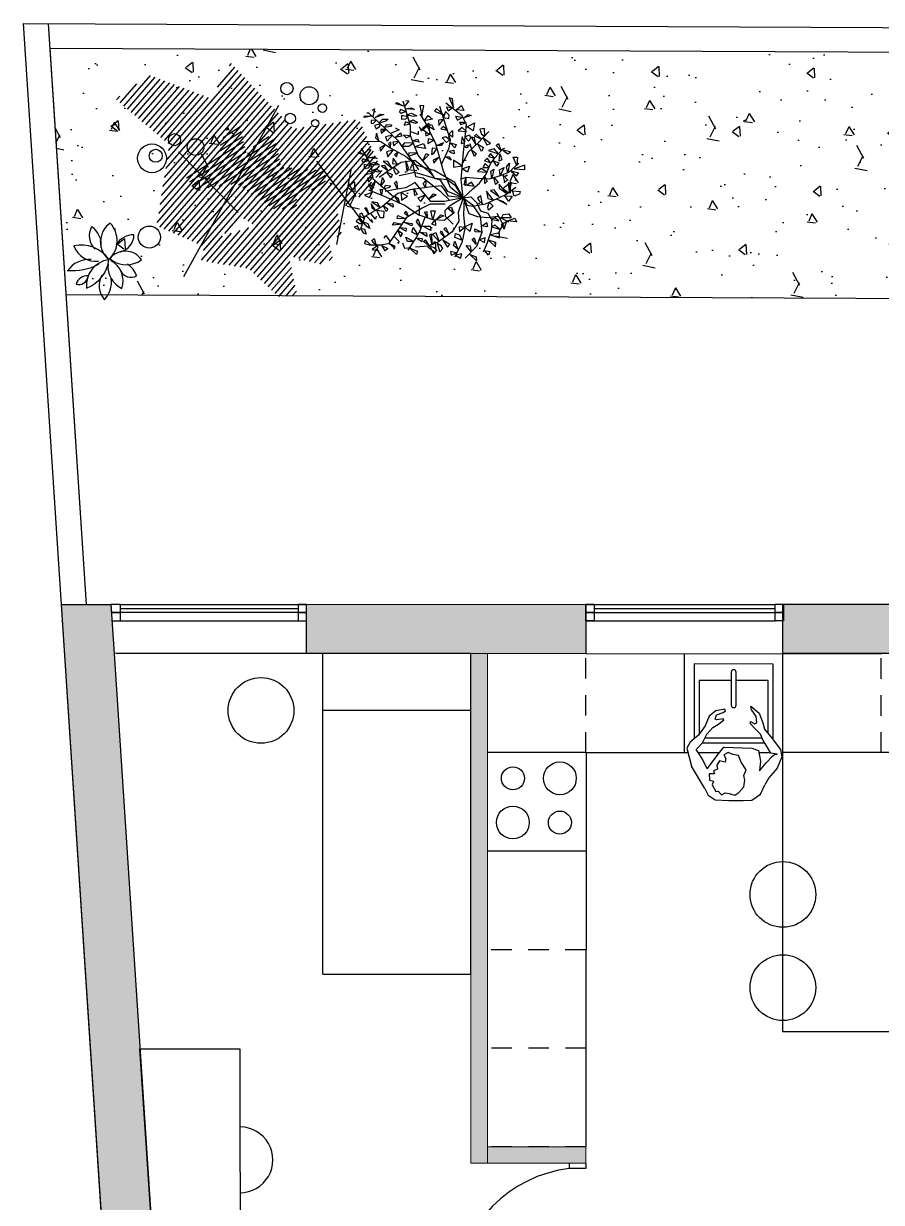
# Model space of a CAD drawing. Header units: metres. Extents: x 15.2 to 25.3, y 17.1 to 38.2.
# Drawn here: x 15.24 to 20.47, y 31.02 to 38.19 of the extents above; entities that cross this region are included whole.
import ezdxf

# ---------------------------------------------------------------- set-up
doc = ezdxf.new("R2010")
doc.units = ezdxf.units.M
doc.linetypes.add('RAYITAS2', pattern=[0.1875, 0.125, -0.0625])
for name, color, linetype in [('01Mobiliario', 1, 'Continuous'), ('01Proyectado', 5, 'Continuous'), ('01Proyectado 1', 5, 'RAYITAS2'), ('01Seccionado albañilería', 7, 'Continuous'), ('01Seccionado carpintería', 2, 'Continuous'), ('01Trama solido', 254, 'Continuous'), ('01Vegetacion1', 62, 'Continuous'), ('01Vegetacion2', 60, 'Continuous'), ('01Visto', 4, 'Continuous')]:
    doc.layers.add(name, color=color, linetype=linetype)
doc.layers.add('01Personas', color=253, linetype='Continuous', lineweight=25, true_color=0x92bcc9)
doc.layers.add('01Seccionado albanileria', color=7, linetype='Continuous', lineweight=0)
pattern_1 = [(228.97046, (-70.65634, 25.182785), (0.022218063, -0.019333988), [])]

# ---------------------------------------------------------------- blocks, each defined once
blk = doc.blocks.new('A$C383e7a19')
at = {"layer": '01Vegetacion1', "color": 0, "linetype": 'Continuous'}
for p, q in [((0.661, 1.732), (0.702, 1.623)), ((0.705, 1.732), (0.661, 1.732)), ((0.702, 1.623), (0.705, 1.732)), ((0.58, 1.65), (0.666, 1.648)), ((0.584, 1.607), (0.58, 1.65)), ((0.666, 1.648), (0.584, 1.607)), ((0.74, 1.569), (0.642, 1.666)), ((0.666, 1.648), (0.666, 1.648)), ((0.702, 1.623), (0.702, 1.623)), ((0.746, 1.671), (0.728, 1.592)), ((0.728, 1.592), (0.772, 1.65)), ((0.728, 1.592), (0.728, 1.592)), ((0.772, 1.65), (0.746, 1.671)), ((0.842, 1.599), (0.937, 1.586)), ((0.856, 1.572), (0.842, 1.599)), ((0.937, 1.586), (0.856, 1.572)), ((0.975, 1.541), (0.891, 1.647)), ((0.93, 1.615), (0.932, 1.695)), ((0.983, 1.634), (0.93, 1.615)), ((0.93, 1.615), (0.93, 1.615)), ((0.932, 1.695), (0.962, 1.688)), ((0.937, 1.586), (0.937, 1.586)), ((0.962, 1.688), (0.983, 1.634)), ((0.986, 1.616), (1.041, 1.578)), ((0.986, 1.539), (0.986, 1.616)), ((1.169, 1.59), (1.21, 1.615)), ((1.178, 1.53), (1.169, 1.59)), ((1.2, 1.474), (1.253, 1.59)), ((1.21, 1.653), (1.25, 1.671)), ((1.241, 1.579), (1.21, 1.653)), ((1.21, 1.615), (1.215, 1.514)), ((1.25, 1.671), (1.241, 1.579)), ((0.447, 1.447), (0.519, 1.475)), ((0.519, 1.475), (0.471, 1.424)), ((0.5, 1.495), (0.493, 1.517)), ((0.595, 1.422), (0.5, 1.495)), ((0.529, 1.577), (0.515, 1.496)), ((0.515, 1.496), (0.549, 1.549)), ((0.515, 1.496), (0.515, 1.496)), ((0.519, 1.475), (0.519, 1.475)), ((0.549, 1.549), (0.529, 1.577)), ((0.554, 1.468), (0.615, 1.492)), ((0.631, 1.462), (0.554, 1.468)), ((0.554, 1.468), (0.554, 1.468)), ((0.615, 1.492), (0.631, 1.462)), ((0.629, 1.406), (0.647, 1.462)), ((0.645, 1.571), (0.744, 1.559)), ((0.686, 1.543), (0.645, 1.571)), ((0.647, 1.462), (0.682, 1.443)), ((0.744, 1.559), (0.686, 1.543)), ((0.695, 1.517), (0.774, 1.48)), ((0.721, 1.471), (0.695, 1.517)), ((0.774, 1.48), (0.721, 1.471)), ((0.777, 1.483), (0.74, 1.569)), ((0.744, 1.559), (0.744, 1.559)), ((0.772, 1.512), (0.821, 1.561)), ((0.842, 1.531), (0.772, 1.512)), ((0.772, 1.512), (0.772, 1.512)), ((0.774, 1.48), (0.774, 1.48)), ((0.818, 1.371), (0.777, 1.483)), ((0.8, 1.417), (0.851, 1.462)), ((0.821, 1.561), (0.842, 1.531)), ((0.851, 1.462), (0.872, 1.436)), ((0.962, 1.557), (0.869, 1.476)), ((0.869, 1.476), (0.909, 1.476)), ((0.909, 1.476), (0.962, 1.557)), ((0.995, 1.481), (0.928, 1.426)), ((0.939, 1.389), (0.995, 1.481)), ((0.962, 1.557), (0.962, 1.557)), ((1.021, 1.453), (0.975, 1.541)), ((1.02, 1.565), (0.986, 1.539)), ((0.986, 1.539), (0.986, 1.539)), ((0.995, 1.481), (0.995, 1.481)), ((1.041, 1.578), (1.02, 1.565)), ((1.073, 1.562), (1.023, 1.458)), ((1.023, 1.458), (1.046, 1.525)), ((1.046, 1.525), (1.073, 1.562)), ((1.215, 1.514), (1.178, 1.53)), ((1.218, 1.372), (1.2, 1.474)), ((1.215, 1.514), (1.215, 1.514)), ((1.245, 1.49), (1.219, 1.45)), ((1.234, 1.411), (1.245, 1.49)), ((1.241, 1.579), (1.241, 1.579)), ((1.252, 1.567), (1.285, 1.514)), ((1.252, 1.567), (1.252, 1.567)), ((1.331, 1.548), (1.252, 1.567)), ((1.285, 1.514), (1.331, 1.548)), ((1.333, 1.499), (1.294, 1.45)), ((1.312, 1.415), (1.333, 1.499)), ((1.423, 1.504), (1.372, 1.501)), ((1.372, 1.501), (1.396, 1.409)), ((1.396, 1.409), (1.423, 1.504)), ((1.472, 1.469), (1.452, 1.392)), ((1.452, 1.392), (1.516, 1.467)), ((1.516, 1.467), (1.472, 1.469)), ((0.331, 1.341), (0.452, 1.239)), ((0.452, 1.367), (0.401, 1.287)), ((0.471, 1.424), (0.447, 1.447)), ((0.468, 1.329), (0.452, 1.367)), ((0.554, 1.452), (0.505, 1.406)), ((0.505, 1.406), (0.526, 1.35)), ((0.526, 1.35), (0.554, 1.452)), ((0.554, 1.452), (0.554, 1.452)), ((0.601, 1.415), (0.556, 1.371)), ((0.556, 1.371), (0.586, 1.35)), ((0.586, 1.35), (0.601, 1.415)), ((0.662, 1.376), (0.595, 1.422)), ((0.601, 1.415), (0.601, 1.415)), ((0.649, 1.376), (0.607, 1.338)), ((0.682, 1.443), (0.629, 1.406)), ((0.629, 1.406), (0.629, 1.406)), ((0.633, 1.311), (0.649, 1.376)), ((0.649, 1.376), (0.649, 1.376)), ((0.702, 1.362), (0.661, 1.32)), ((0.771, 1.337), (0.662, 1.376)), ((0.702, 1.362), (0.702, 1.362)), ((0.703, 1.297), (0.702, 1.362)), ((0.751, 1.341), (0.714, 1.281)), ((0.716, 1.413), (0.814, 1.396)), ((0.739, 1.382), (0.716, 1.413)), ((0.814, 1.396), (0.739, 1.382)), ((0.749, 1.246), (0.751, 1.341)), ((0.751, 1.341), (0.751, 1.341)), ((0.795, 1.322), (0.842, 1.348)), ((0.872, 1.436), (0.8, 1.417)), ((0.8, 1.417), (0.8, 1.417)), ((0.814, 1.396), (0.814, 1.396)), ((0.816, 1.245), (0.818, 1.371)), ((0.842, 1.348), (0.869, 1.325)), ((0.928, 1.426), (0.939, 1.389)), ((1.032, 1.421), (0.946, 1.349)), ((0.946, 1.349), (1.02, 1.365)), ((1.02, 1.365), (1.032, 1.421)), ((1.077, 1.344), (1.021, 1.453)), ((1.023, 1.458), (1.023, 1.458)), ((1.032, 1.421), (1.032, 1.421)), ((1.06, 1.379), (1.099, 1.423)), ((1.06, 1.379), (1.06, 1.379)), ((1.11, 1.37), (1.06, 1.379)), ((1.109, 1.211), (1.077, 1.344)), ((1.099, 1.423), (1.143, 1.377)), ((1.143, 1.377), (1.11, 1.37)), ((1.154, 1.295), (1.172, 1.372)), ((1.172, 1.372), (1.242, 1.415)), ((1.211, 1.267), (1.218, 1.372)), ((1.219, 1.45), (1.234, 1.411)), ((1.234, 1.411), (1.234, 1.411)), ((1.242, 1.415), (1.355, 1.415)), ((1.31, 1.378), (1.273, 1.367)), ((1.273, 1.367), (1.305, 1.323)), ((1.294, 1.45), (1.312, 1.415)), ((1.305, 1.323), (1.31, 1.378)), ((1.312, 1.415), (1.312, 1.415)), ((1.355, 1.415), (1.478, 1.379)), ((1.396, 1.409), (1.396, 1.409)), ((1.477, 1.351), (1.43, 1.355)), ((1.43, 1.355), (1.451, 1.297)), ((1.451, 1.297), (1.477, 1.351)), ((1.452, 1.392), (1.452, 1.392)), ((1.478, 1.379), (1.576, 1.344)), ((1.56, 1.356), (1.568, 1.411)), ((1.605, 1.399), (1.56, 1.356)), ((1.56, 1.356), (1.56, 1.356)), ((1.568, 1.411), (1.605, 1.399)), ((0.38, 1.302), (0.301, 1.295)), ((0.301, 1.295), (0.311, 1.248)), ((0.311, 1.248), (0.36, 1.269)), ((0.36, 1.269), (0.38, 1.302)), ((0.408, 1.267), (0.366, 1.216)), ((0.38, 1.302), (0.38, 1.302)), ((0.382, 1.193), (0.408, 1.267)), ((0.401, 1.287), (0.468, 1.329)), ((0.401, 1.287), (0.401, 1.287)), ((0.408, 1.267), (0.408, 1.267)), ((0.452, 1.239), (0.55, 1.144)), ((0.464, 1.236), (0.498, 1.295)), ((0.54, 1.276), (0.464, 1.236)), ((0.464, 1.236), (0.464, 1.236)), ((0.498, 1.295), (0.54, 1.276)), ((0.528, 1.172), (0.564, 1.223)), ((0.564, 1.223), (0.594, 1.206)), ((0.607, 1.338), (0.633, 1.311)), ((0.661, 1.32), (0.703, 1.297)), ((0.714, 1.281), (0.749, 1.246)), ((0.866, 1.27), (0.771, 1.337)), ((0.869, 1.325), (0.795, 1.322)), ((0.795, 1.322), (0.795, 1.322)), ((0.812, 1.13), (0.816, 1.245)), ((0.929, 1.204), (0.866, 1.27)), ((1.081, 1.311), (0.999, 1.29)), ((0.999, 1.29), (1.022, 1.257)), ((1.014, 1.189), (1.07, 1.253)), ((1.022, 1.257), (1.05, 1.276)), ((1.05, 1.276), (1.081, 1.311)), ((1.07, 1.253), (1.154, 1.295)), ((1.081, 1.311), (1.081, 1.311)), ((1.091, 1.207), (1.207, 1.295)), ((1.186, 1.175), (1.211, 1.267)), ((1.207, 1.295), (1.376, 1.32)), ((1.305, 1.323), (1.305, 1.323)), ((1.34, 1.244), (1.372, 1.316)), ((1.372, 1.251), (1.34, 1.244)), ((1.372, 1.316), (1.372, 1.316)), ((1.372, 1.316), (1.372, 1.251)), ((1.376, 1.32), (1.524, 1.27)), ((1.435, 1.244), (1.5, 1.265)), ((1.451, 1.221), (1.435, 1.244)), ((1.451, 1.297), (1.451, 1.297)), ((1.5, 1.265), (1.451, 1.221)), ((1.5, 1.265), (1.5, 1.265)), ((1.524, 1.27), (1.65, 1.161)), ((1.672, 1.279), (1.607, 1.207)), ((1.607, 1.207), (1.63, 1.274)), ((1.63, 1.274), (1.672, 1.279)), ((0.165, 1.12), (0.172, 1.152)), ((0.2, 1.078), (0.165, 1.12)), ((0.172, 1.152), (0.2, 1.078)), ((0.267, 1.107), (0.179, 1.058)), ((0.248, 1.189), (0.329, 1.18)), ((0.292, 1.117), (0.248, 1.189)), ((0.248, 1.105), (0.248, 1.105)), ((0.271, 1.05), (0.248, 1.105)), ((0.248, 1.105), (0.251, 1.036)), ((0.559, 1.09), (0.267, 1.107)), ((0.329, 1.18), (0.292, 1.117)), ((0.292, 1.117), (0.292, 1.117)), ((0.339, 1.112), (0.301, 1.064)), ((0.338, 1.027), (0.339, 1.112)), ((0.339, 1.112), (0.339, 1.112)), ((0.366, 1.216), (0.382, 1.193)), ((0.373, 1.145), (0.403, 1.157)), ((0.397, 1.099), (0.373, 1.145)), ((0.397, 1.162), (0.469, 1.216)), ((0.403, 1.197), (0.397, 1.162)), ((0.44, 1.14), (0.397, 1.099)), ((0.397, 1.099), (0.397, 1.099)), ((0.454, 1.099), (0.399, 1.069)), ((0.469, 1.216), (0.403, 1.197)), ((0.403, 1.157), (0.44, 1.14)), ((0.454, 1.099), (0.454, 1.099)), ((0.468, 1.064), (0.454, 1.099)), ((0.512, 1.171), (0.464, 1.156)), ((0.464, 1.156), (0.475, 1.148)), ((0.469, 1.216), (0.469, 1.216)), ((0.475, 1.148), (0.512, 1.171)), ((0.477, 1.135), (0.501, 1.135)), ((0.503, 1.092), (0.477, 1.135)), ((0.501, 1.135), (0.51, 1.12)), ((0.51, 1.12), (0.503, 1.092)), ((0.512, 1.171), (0.512, 1.171)), ((0.594, 1.206), (0.528, 1.172)), ((0.528, 1.172), (0.528, 1.172)), ((0.55, 1.144), (0.675, 1.084)), ((0.698, 1.159), (0.76, 1.143)), ((0.728, 1.085), (0.698, 1.159)), ((0.76, 1.143), (0.728, 1.085)), ((0.76, 1.143), (0.76, 1.143)), ((0.833, 1.079), (0.812, 1.13)), ((0.821, 1.128), (0.902, 1.132)), ((0.821, 1.128), (0.821, 1.128)), ((0.89, 1.114), (0.821, 1.128)), ((1.026, 1.11), (0.837, 1.079)), ((0.902, 1.216), (0.862, 1.188)), ((0.862, 1.188), (0.895, 1.146)), ((1.026, 1.11), (0.873, 1.015)), ((0.902, 1.132), (0.89, 1.114)), ((0.895, 1.146), (0.902, 1.216)), ((0.902, 1.216), (0.902, 1.216)), ((1.026, 1.11), (0.908, 1.029)), ((1.026, 1.11), (0.926, 0.973)), ((1.026, 1.11), (0.929, 1.204)), ((1.026, 1.11), (0.968, 0.949)), ((1.026, 1.11), (1.014, 1.189)), ((1.026, 1.11), (1.017, 0.957)), ((1.026, 1.11), (1.091, 1.207)), ((1.026, 1.11), (1.186, 1.175)), ((1.026, 1.11), (1.102, 1.154)), ((1.026, 1.11), (1.073, 0.919)), ((1.026, 1.11), (1.179, 1.066)), ((1.026, 1.11), (1.119, 0.973)), ((1.026, 1.11), (1.026, 1.11)), ((1.034, 1.121), (1.203, 1.121)), ((1.102, 1.154), (1.109, 1.211)), ((1.203, 1.121), (1.343, 1.142)), ((1.285, 1.215), (1.372, 1.194)), ((1.324, 1.14), (1.285, 1.215)), ((1.372, 1.194), (1.324, 1.14)), ((1.324, 1.14), (1.324, 1.14)), ((1.331, 1.138), (1.328, 1.082)), ((1.331, 1.138), (1.331, 1.138)), ((1.375, 1.089), (1.331, 1.138)), ((1.343, 1.142), (1.491, 1.118)), ((1.41, 1.088), (1.465, 1.115)), ((1.465, 1.115), (1.44, 1.043)), ((1.465, 1.115), (1.465, 1.115)), ((1.491, 1.118), (1.642, 1.048)), ((1.579, 1.218), (1.516, 1.165)), ((1.516, 1.165), (1.519, 1.205)), ((1.519, 1.205), (1.579, 1.218)), ((1.579, 1.218), (1.579, 1.218)), ((1.607, 1.207), (1.607, 1.207)), ((1.607, 1.122), (1.621, 1.058)), ((1.651, 1.113), (1.607, 1.122)), ((1.621, 1.058), (1.651, 1.113)), ((0.179, 1.058), (0.056, 0.886)), ((0.074, 1.048), (0.125, 1.075)), ((0.123, 0.994), (0.074, 1.048)), ((0.125, 1.075), (0.123, 0.994)), ((0.123, 0.994), (0.123, 0.994)), ((0.197, 1.061), (0.19, 0.99)), ((0.19, 0.99), (0.229, 1.013)), ((0.197, 1.061), (0.197, 1.061)), ((0.229, 1.013), (0.197, 1.061)), ((0.2, 1.078), (0.2, 1.078)), ((0.251, 1.036), (0.271, 1.05)), ((0.301, 1.064), (0.338, 1.027)), ((0.399, 1.069), (0.468, 1.064)), ((0.464, 0.948), (0.48, 1.01)), ((0.513, 0.999), (0.464, 0.948)), ((0.48, 1.01), (0.513, 0.999)), ((0.503, 1.092), (0.503, 1.092)), ((0.538, 0.99), (0.577, 0.997)), ((0.552, 0.939), (0.538, 0.99)), ((0.837, 1.079), (0.559, 1.09)), ((0.577, 0.997), (0.568, 0.964)), ((0.695, 1.082), (0.644, 0.99)), ((0.644, 0.99), (0.716, 0.996)), ((0.716, 0.996), (0.695, 1.082)), ((0.716, 0.996), (0.716, 0.996)), ((0.873, 1.015), (0.76, 0.797)), ((0.908, 1.029), (0.848, 0.934)), ((1.127, 0.992), (1.19, 1.018)), ((1.143, 0.958), (1.127, 0.992)), ((1.19, 1.018), (1.143, 0.958)), ((1.179, 1.066), (1.27, 1.077)), ((1.182, 1.026), (1.27, 0.924)), ((1.19, 1.018), (1.19, 1.018)), ((1.225, 0.934), (1.302, 1.019)), ((1.27, 1.077), (1.383, 1.014)), ((1.328, 1.082), (1.375, 1.089)), ((1.34, 0.943), (1.405, 0.98)), ((1.405, 0.98), (1.361, 0.924)), ((1.383, 1.014), (1.492, 0.876)), ((1.398, 1.046), (1.41, 1.088)), ((1.44, 1.043), (1.398, 1.046)), ((1.405, 0.98), (1.405, 0.98)), ((1.514, 0.993), (1.474, 0.921)), ((1.479, 1.044), (1.56, 1.081)), ((1.523, 1.034), (1.479, 1.044)), ((1.542, 0.972), (1.514, 0.993)), ((1.56, 1.081), (1.523, 1.034)), ((1.56, 1.081), (1.56, 1.081)), ((1.597, 1.067), (1.586, 1.004)), ((1.586, 1.004), (1.623, 1.014)), ((1.597, 1.067), (1.597, 1.067)), ((1.623, 1.014), (1.597, 1.067)), ((1.621, 1.058), (1.621, 1.058)), ((0, 0.916), (0.098, 0.966)), ((0.011, 0.953), (0, 0.916)), ((0.098, 0.966), (0.011, 0.953)), ((0.09, 0.822), (0.434, 0.949)), ((0.098, 0.966), (0.098, 0.966)), ((0.102, 0.952), (0.098, 0.895)), ((0.098, 0.895), (0.134, 0.911)), ((0.102, 0.952), (0.102, 0.952)), ((0.134, 0.911), (0.102, 0.952)), ((0.179, 0.865), (0.116, 0.792)), ((0.179, 0.924), (0.144, 0.885)), ((0.144, 0.885), (0.207, 0.869)), ((0.146, 0.771), (0.179, 0.865)), ((0.216, 0.924), (0.179, 0.924)), ((0.179, 0.865), (0.179, 0.865)), ((0.207, 0.869), (0.216, 0.924)), ((0.207, 0.869), (0.207, 0.869)), ((0.227, 0.865), (0.227, 0.865)), ((0.292, 0.822), (0.227, 0.865)), ((0.227, 0.865), (0.237, 0.816)), ((0.336, 0.915), (0.301, 0.867)), ((0.301, 0.867), (0.324, 0.844)), ((0.324, 0.844), (0.336, 0.915)), ((0.336, 0.915), (0.336, 0.915)), ((0.338, 0.967), (0.406, 0.971)), ((0.376, 0.931), (0.338, 0.967)), ((0.406, 0.971), (0.376, 0.931)), ((0.376, 0.931), (0.376, 0.931)), ((0.433, 0.941), (0.406, 0.902)), ((0.406, 0.902), (0.417, 0.865)), ((0.417, 0.865), (0.462, 0.911)), ((0.433, 0.941), (0.433, 0.941)), ((0.462, 0.911), (0.433, 0.941)), ((0.434, 0.949), (0.522, 0.938)), ((0.464, 0.948), (0.464, 0.948)), ((0.464, 0.88), (0.498, 0.858)), ((0.498, 0.814), (0.464, 0.88)), ((0.76, 0.892), (0.483, 0.801)), ((0.498, 0.858), (0.498, 0.814)), ((0.522, 0.938), (0.69, 0.868)), ((0.568, 0.964), (0.552, 0.939)), ((0.552, 0.939), (0.552, 0.939)), ((0.642, 0.969), (0.61, 0.901)), ((0.61, 0.945), (0.642, 0.969)), ((0.61, 0.901), (0.61, 0.945)), ((0.61, 0.901), (0.61, 0.901)), ((0.926, 0.973), (0.76, 0.892)), ((0.848, 0.934), (0.841, 0.811)), ((0.855, 0.868), (0.841, 0.808)), ((0.841, 0.688), (0.964, 0.864)), ((0.968, 0.949), (0.855, 0.868)), ((0.961, 0.919), (0.912, 0.88)), ((0.912, 0.88), (0.933, 0.753)), ((1.017, 0.957), (0.961, 0.919)), ((0.964, 0.864), (1.061, 0.974)), ((1.073, 0.919), (1.081, 0.778)), ((1.102, 0.926), (1.109, 0.771)), ((1.119, 0.973), (1.168, 0.927)), ((1.168, 0.927), (1.225, 0.934)), ((1.213, 0.888), (1.222, 0.914)), ((1.264, 0.842), (1.213, 0.888)), ((1.222, 0.914), (1.264, 0.842)), ((1.27, 0.924), (1.267, 0.811)), ((1.361, 0.924), (1.34, 0.943)), ((1.379, 0.903), (1.444, 0.94)), ((1.394, 0.891), (1.379, 0.903)), ((1.444, 0.94), (1.394, 0.891)), ((1.396, 0.843), (1.486, 0.878)), ((1.486, 0.878), (1.415, 0.811)), ((1.444, 0.94), (1.444, 0.94)), ((1.474, 0.921), (1.542, 0.972)), ((1.474, 0.921), (1.474, 0.921)), ((1.486, 0.878), (1.486, 0.878)), ((1.492, 0.876), (1.541, 0.774)), ((1.533, 0.905), (1.512, 0.863)), ((1.512, 0.863), (1.597, 0.895)), ((1.512, 0.863), (1.512, 0.863)), ((1.561, 0.923), (1.533, 0.905)), ((1.584, 0.863), (1.558, 0.839)), ((1.597, 0.895), (1.561, 0.923)), ((1.619, 0.833), (1.584, 0.863)), ((0.116, 0.792), (0.146, 0.771)), ((0.195, 0.707), (0.23, 0.755)), ((0.23, 0.755), (0.251, 0.669)), ((0.237, 0.816), (0.292, 0.822)), ((0.483, 0.801), (0.261, 0.681)), ((0.285, 0.746), (0.339, 0.779)), ((0.302, 0.707), (0.285, 0.746)), ((0.339, 0.779), (0.302, 0.707)), ((0.38, 0.742), (0.376, 0.688)), ((0.38, 0.742), (0.38, 0.742)), ((0.403, 0.693), (0.38, 0.742)), ((0.445, 0.774), (0.434, 0.72)), ((0.445, 0.774), (0.445, 0.774)), ((0.484, 0.72), (0.445, 0.774)), ((0.498, 0.814), (0.498, 0.814)), ((0.531, 0.814), (0.529, 0.765)), ((0.529, 0.765), (0.596, 0.762)), ((0.531, 0.814), (0.531, 0.814)), ((0.577, 0.788), (0.531, 0.814)), ((0.596, 0.762), (0.577, 0.788)), ((0.587, 0.705), (0.599, 0.735)), ((0.599, 0.735), (0.665, 0.676)), ((0.622, 0.837), (0.622, 0.837)), ((0.682, 0.79), (0.622, 0.837)), ((0.622, 0.837), (0.651, 0.781)), ((0.651, 0.781), (0.682, 0.79)), ((0.76, 0.797), (0.704, 0.572)), ((0.841, 0.808), (0.722, 0.731)), ((0.755, 0.724), (0.82, 0.793)), ((0.841, 0.811), (0.789, 0.6)), ((0.933, 0.753), (0.968, 0.56)), ((1.081, 0.778), (0.979, 0.683)), ((0.999, 0.803), (1.008, 0.831)), ((1.057, 0.757), (0.999, 0.803)), ((1.008, 0.831), (1.008, 0.831)), ((1.008, 0.831), (1.057, 0.757)), ((1.109, 0.771), (1.154, 0.69)), ((1.175, 0.826), (1.264, 0.807)), ((1.178, 0.782), (1.175, 0.826)), ((1.264, 0.807), (1.178, 0.782)), ((1.185, 0.74), (1.245, 0.749)), ((1.194, 0.717), (1.185, 0.74)), ((1.245, 0.749), (1.194, 0.717)), ((1.267, 0.811), (1.225, 0.653)), ((1.245, 0.749), (1.245, 0.749)), ((1.264, 0.842), (1.264, 0.842)), ((1.264, 0.807), (1.264, 0.807)), ((1.266, 0.832), (1.324, 0.837)), ((1.266, 0.832), (1.266, 0.832)), ((1.313, 0.798), (1.266, 0.832)), ((1.324, 0.837), (1.313, 0.798)), ((1.335, 0.782), (1.38, 0.79)), ((1.338, 0.706), (1.335, 0.782)), ((1.38, 0.79), (1.338, 0.706)), ((1.415, 0.811), (1.396, 0.843)), ((1.444, 0.752), (1.403, 0.68)), ((1.403, 0.68), (1.407, 0.748)), ((1.407, 0.748), (1.444, 0.752)), ((1.415, 0.799), (1.514, 0.808)), ((1.423, 0.785), (1.415, 0.799)), ((1.514, 0.808), (1.423, 0.785)), ((1.477, 0.739), (1.539, 0.783)), ((1.498, 0.72), (1.477, 0.739)), ((1.539, 0.783), (1.498, 0.72)), ((1.514, 0.808), (1.514, 0.808)), ((1.539, 0.783), (1.539, 0.783)), ((1.541, 0.774), (1.559, 0.641)), ((1.558, 0.839), (1.544, 0.791)), ((1.544, 0.791), (1.619, 0.833)), ((1.544, 0.791), (1.544, 0.791)), ((0.095, 0.66), (0.095, 0.616)), ((0.204, 0.642), (0.095, 0.66)), ((0.095, 0.616), (0.204, 0.642)), ((0.261, 0.681), (0.184, 0.625)), ((0.251, 0.669), (0.195, 0.707)), ((0.302, 0.707), (0.302, 0.707)), ((0.355, 0.642), (0.309, 0.698)), ((0.311, 0.621), (0.355, 0.642)), ((0.361, 0.613), (0.396, 0.615)), ((0.396, 0.615), (0.372, 0.537)), ((0.376, 0.688), (0.403, 0.693)), ((0.609, 0.625), (0.412, 0.537)), ((0.434, 0.72), (0.484, 0.72)), ((0.442, 0.611), (0.473, 0.628)), ((0.462, 0.559), (0.442, 0.611)), ((0.473, 0.628), (0.462, 0.559)), ((0.484, 0.674), (0.537, 0.698)), ((0.523, 0.583), (0.484, 0.674)), ((0.537, 0.698), (0.523, 0.583)), ((0.665, 0.676), (0.587, 0.705)), ((0.622, 0.526), (0.588, 0.612)), ((0.588, 0.612), (0.589, 0.527)), ((0.722, 0.731), (0.609, 0.625)), ((0.662, 0.592), (0.755, 0.724)), ((0.665, 0.676), (0.665, 0.676)), ((0.831, 0.607), (0.841, 0.688)), ((0.865, 0.715), (0.942, 0.717)), ((0.897, 0.689), (0.865, 0.715)), ((0.865, 0.715), (0.865, 0.715)), ((0.979, 0.683), (0.891, 0.606)), ((0.942, 0.717), (0.897, 0.689)), ((0.953, 0.597), (1.015, 0.634)), ((1.015, 0.634), (1.025, 0.608)), ((1.018, 0.715), (1.053, 0.643)), ((1.085, 0.676), (1.018, 0.715)), ((1.053, 0.643), (1.085, 0.676)), ((1.085, 0.676), (1.085, 0.676)), ((1.129, 0.658), (1.234, 0.663)), ((1.136, 0.635), (1.129, 0.658)), ((1.225, 0.653), (1.13, 0.505)), ((1.154, 0.69), (1.26, 0.532)), ((1.386, 0.683), (1.244, 0.725)), ((1.264, 0.65), (1.357, 0.692)), ((1.298, 0.639), (1.264, 0.65)), ((1.357, 0.692), (1.298, 0.639)), ((1.338, 0.706), (1.338, 0.706)), ((1.356, 0.609), (1.433, 0.658)), ((1.407, 0.595), (1.356, 0.609)), ((1.481, 0.635), (1.386, 0.683)), ((1.403, 0.68), (1.403, 0.68)), ((1.433, 0.658), (1.407, 0.595)), ((1.461, 0.537), (1.5, 0.622)), ((1.47, 0.711), (1.465, 0.65)), ((1.465, 0.65), (1.498, 0.709)), ((1.498, 0.709), (1.47, 0.711)), ((1.592, 0.568), (1.481, 0.635)), ((1.5, 0.622), (1.505, 0.556)), ((1.572, 0.585), (1.598, 0.665)), ((1.634, 0.655), (1.572, 0.585)), ((1.598, 0.665), (1.634, 0.655)), ((0.051, 0.472), (0.05, 0.502)), ((0.05, 0.502), (0.114, 0.456)), ((0.307, 0.53), (0.057, 0.442)), ((0.122, 0.533), (0.139, 0.566)), ((0.134, 0.472), (0.122, 0.533)), ((0.139, 0.566), (0.134, 0.472)), ((0.179, 0.537), (0.203, 0.59)), ((0.201, 0.486), (0.179, 0.537)), ((0.21, 0.558), (0.201, 0.486)), ((0.203, 0.59), (0.21, 0.558)), ((0.217, 0.498), (0.207, 0.434)), ((0.217, 0.498), (0.217, 0.498)), ((0.238, 0.478), (0.217, 0.498)), ((0.246, 0.555), (0.272, 0.602)), ((0.265, 0.518), (0.246, 0.555)), ((0.282, 0.58), (0.265, 0.518)), ((0.289, 0.525), (0.27, 0.478)), ((0.272, 0.602), (0.282, 0.58)), ((0.289, 0.525), (0.289, 0.525)), ((0.304, 0.465), (0.289, 0.525)), ((0.412, 0.537), (0.307, 0.53)), ((0.411, 0.535), (0.409, 0.462)), ((0.409, 0.462), (0.434, 0.491)), ((0.434, 0.491), (0.411, 0.535)), ((0.462, 0.403), (0.669, 0.562)), ((0.519, 0.524), (0.486, 0.567)), ((0.486, 0.567), (0.486, 0.476)), ((0.523, 0.451), (0.519, 0.524)), ((0.55, 0.34), (0.624, 0.494)), ((0.589, 0.527), (0.622, 0.526)), ((0.624, 0.494), (0.675, 0.566)), ((0.688, 0.453), (0.662, 0.592)), ((0.669, 0.562), (0.831, 0.607)), ((0.672, 0.501), (0.744, 0.528)), ((0.783, 0.519), (0.672, 0.501)), ((0.744, 0.528), (0.783, 0.519)), ((0.789, 0.6), (0.831, 0.439)), ((0.891, 0.606), (0.95, 0.514)), ((0.95, 0.514), (0.975, 0.405)), ((1.025, 0.608), (0.953, 0.597)), ((0.968, 0.56), (1.014, 0.433)), ((1.036, 0.535), (1.006, 0.466)), ((1.025, 0.608), (1.025, 0.608)), ((1.036, 0.535), (1.036, 0.535)), ((1.081, 0.473), (1.036, 0.535)), ((1.13, 0.505), (1.052, 0.298)), ((1.192, 0.526), (1.241, 0.55)), ((1.217, 0.51), (1.192, 0.526)), ((1.241, 0.55), (1.217, 0.51)), ((1.24, 0.443), (1.271, 0.531)), ((1.26, 0.532), (1.538, 0.36)), ((1.271, 0.531), (1.271, 0.438)), ((1.308, 0.505), (1.315, 0.596)), ((1.342, 0.592), (1.308, 0.505)), ((1.313, 0.408), (1.328, 0.496)), ((1.315, 0.596), (1.342, 0.592)), ((1.328, 0.496), (1.343, 0.392)), ((1.372, 0.541), (1.368, 0.475)), ((1.368, 0.475), (1.4, 0.536)), ((1.4, 0.536), (1.372, 0.541)), ((1.428, 0.499), (1.396, 0.45)), ((1.461, 0.483), (1.428, 0.499)), ((1.505, 0.556), (1.461, 0.537)), ((1.521, 0.504), (1.574, 0.528)), ((1.574, 0.528), (1.563, 0.593)), ((1.572, 0.585), (1.572, 0.585)), ((0.075, 0.378), (0.107, 0.445)), ((0.088, 0.37), (0.075, 0.378)), ((0.107, 0.445), (0.088, 0.37)), ((0.164, 0.474), (0.146, 0.421)), ((0.146, 0.421), (0.171, 0.411)), ((0.182, 0.43), (0.164, 0.474)), ((0.171, 0.411), (0.182, 0.43)), ((0.191, 0.087), (0.462, 0.403)), ((0.207, 0.434), (0.244, 0.435)), ((0.244, 0.435), (0.238, 0.478)), ((0.27, 0.478), (0.304, 0.465)), ((0.337, 0.374), (0.357, 0.415)), ((0.357, 0.415), (0.397, 0.328)), ((0.387, 0.431), (0.418, 0.447)), ((0.437, 0.379), (0.387, 0.431)), ((0.418, 0.447), (0.437, 0.379)), ((0.477, 0.414), (0.485, 0.355)), ((0.523, 0.367), (0.477, 0.414)), ((0.485, 0.355), (0.523, 0.367)), ((0.486, 0.476), (0.523, 0.451)), ((0.639, 0.313), (0.565, 0.367)), ((0.565, 0.367), (0.588, 0.295)), ((0.59, 0.413), (0.615, 0.381)), ((0.637, 0.401), (0.59, 0.413)), ((0.615, 0.381), (0.637, 0.401)), ((0.711, 0.416), (0.65, 0.368)), ((0.65, 0.368), (0.706, 0.364)), ((0.768, 0.338), (0.688, 0.453)), ((0.706, 0.364), (0.711, 0.416)), ((0.739, 0.378), (0.791, 0.435)), ((0.78, 0.385), (0.739, 0.378)), ((0.818, 0.407), (0.78, 0.385)), ((0.791, 0.435), (0.818, 0.407)), ((0.869, 0.167), (1.051, 0.394)), ((0.887, 0.412), (0.967, 0.429)), ((0.907, 0.392), (0.887, 0.412)), ((0.967, 0.429), (0.907, 0.392)), ((0.975, 0.405), (1, 0.303)), ((1.006, 0.466), (1.081, 0.473)), ((1.014, 0.433), (1.154, 0.282)), ((1.117, 0.456), (1.044, 0.403)), ((1.044, 0.403), (1.06, 0.438)), ((1.06, 0.438), (1.117, 0.456)), ((1.117, 0.456), (1.117, 0.456)), ((1.157, 0.391), (1.117, 0.32)), ((1.117, 0.32), (1.124, 0.387)), ((1.124, 0.387), (1.157, 0.391)), ((1.157, 0.391), (1.157, 0.391)), ((1.271, 0.438), (1.24, 0.443)), ((1.343, 0.392), (1.313, 0.408)), ((1.396, 0.45), (1.461, 0.483)), ((1.452, 0.329), (1.51, 0.373)), ((1.51, 0.469), (1.461, 0.418)), ((1.53, 0.464), (1.51, 0.469)), ((1.579, 0.425), (1.533, 0.369)), ((1.533, 0.369), (1.554, 0.425)), ((1.533, 0.369), (1.533, 0.369)), ((1.554, 0.425), (1.579, 0.425)), ((0.203, 0.212), (0.204, 0.249)), ((0.204, 0.249), (0.241, 0.162)), ((0.251, 0.298), (0.271, 0.273)), ((0.253, 0.24), (0.251, 0.298)), ((0.271, 0.273), (0.295, 0.204)), ((0.305, 0.285), (0.308, 0.339)), ((0.338, 0.261), (0.305, 0.285)), ((0.308, 0.339), (0.326, 0.324)), ((0.326, 0.324), (0.338, 0.261)), ((0.357, 0.277), (0.357, 0.277)), ((0.397, 0.23), (0.357, 0.277)), ((0.357, 0.277), (0.36, 0.227)), ((0.478, 0.297), (0.414, 0.35)), ((0.414, 0.35), (0.434, 0.278)), ((0.434, 0.278), (0.478, 0.297)), ((0.484, 0.231), (0.55, 0.34)), ((0.486, 0.335), (0.502, 0.314)), ((0.549, 0.335), (0.486, 0.335)), ((0.502, 0.314), (0.549, 0.335)), ((0.517, 0.283), (0.55, 0.224)), ((0.586, 0.235), (0.517, 0.283)), ((0.588, 0.295), (0.639, 0.313)), ((0.687, 0.266), (0.751, 0.359)), ((0.688, 0.313), (0.687, 0.266)), ((0.751, 0.359), (0.688, 0.313)), ((0.779, 0.32), (0.73, 0.284)), ((0.73, 0.284), (0.734, 0.251)), ((0.734, 0.251), (0.779, 0.32)), ((0.854, 0.231), (0.768, 0.338)), ((0.795, 0.305), (0.819, 0.364)), ((0.855, 0.357), (0.795, 0.305)), ((0.819, 0.364), (0.855, 0.357)), ((0.855, 0.267), (0.891, 0.285)), ((0.944, 0.255), (0.855, 0.267)), ((0.891, 0.285), (0.944, 0.255)), ((0.932, 0.302), (0.939, 0.353)), ((0.971, 0.29), (0.932, 0.302)), ((0.939, 0.353), (0.96, 0.336)), ((0.96, 0.336), (0.971, 0.29)), ((0.979, 0.25), (0.978, 0.274)), ((0.978, 0.274), (1.036, 0.264)), ((1.036, 0.264), (0.979, 0.25)), ((1.052, 0.298), (0.993, 0.133)), ((1.111, 0.169), (1.168, 0.257)), ((1.168, 0.257), (1.12, 0.227)), ((1.145, 0.287), (1.175, 0.338)), ((1.206, 0.322), (1.145, 0.287)), ((1.154, 0.282), (1.267, 0.103)), ((1.175, 0.338), (1.206, 0.322)), ((1.194, 0.223), (1.203, 0.297)), ((1.273, 0.262), (1.194, 0.223)), ((1.203, 0.297), (1.273, 0.297)), ((1.273, 0.297), (1.273, 0.262)), ((1.482, 0.313), (1.452, 0.329)), ((1.538, 0.36), (1.555, 0.282)), ((1.555, 0.282), (1.559, 0.163)), ((1.558, 0.292), (1.586, 0.355)), ((1.611, 0.329), (1.558, 0.292)), ((1.558, 0.292), (1.558, 0.292)), ((1.612, 0.251), (1.56, 0.25)), ((1.56, 0.25), (1.56, 0.25)), ((1.56, 0.25), (1.604, 0.195)), ((1.586, 0.355), (1.611, 0.329)), ((1.604, 0.195), (1.612, 0.251)), ((0.166, 0.126), (0.152, 0.152)), ((0.152, 0.152), (0.229, 0.139)), ((0.241, 0.162), (0.203, 0.212)), ((0.229, 0.126), (0.244, 0.05)), ((0.229, 0.052), (0.229, 0.126)), ((0.295, 0.204), (0.253, 0.24)), ((0.302, 0.145), (0.266, 0.177)), ((0.266, 0.177), (0.273, 0.122)), ((0.273, 0.122), (0.301, 0.123)), ((0.301, 0.123), (0.302, 0.145)), ((0.331, 0.213), (0.304, 0.222)), ((0.304, 0.222), (0.304, 0.222)), ((0.304, 0.222), (0.323, 0.159)), ((0.323, 0.159), (0.356, 0.177)), ((0.356, 0.177), (0.331, 0.213)), ((0.36, 0.227), (0.397, 0.23)), ((0.484, 0.214), (0.4, 0.183)), ((0.4, 0.183), (0.448, 0.175)), ((0.448, 0.175), (0.484, 0.214)), ((0.491, 0.055), (0.484, 0.231)), ((0.55, 0.224), (0.586, 0.235)), ((0.563, 0.033), (0.731, 0.139)), ((0.573, 0.134), (0.639, 0.09)), ((0.576, 0.104), (0.573, 0.134)), ((0.645, 0.168), (0.661, 0.201)), ((0.659, 0.107), (0.645, 0.168)), ((0.661, 0.201), (0.659, 0.107)), ((0.702, 0.173), (0.724, 0.227)), ((0.725, 0.123), (0.702, 0.173)), ((0.724, 0.227), (0.731, 0.195)), ((0.731, 0.195), (0.725, 0.123)), ((0.731, 0.139), (0.869, 0.167)), ((0.741, 0.135), (0.732, 0.071)), ((0.741, 0.135), (0.741, 0.135)), ((0.762, 0.116), (0.741, 0.135)), ((0.768, 0.193), (0.792, 0.241)), ((0.788, 0.157), (0.768, 0.193)), ((0.803, 0.219), (0.788, 0.157)), ((0.792, 0.241), (0.803, 0.219)), ((0.812, 0.164), (0.794, 0.117)), ((0.812, 0.164), (0.812, 0.164)), ((0.828, 0.105), (0.812, 0.164)), ((0.909, 0.128), (0.858, 0.162)), ((0.858, 0.162), (0.87, 0.111)), ((0.87, 0.111), (0.909, 0.128)), ((0.895, 0.195), (0.942, 0.158)), ((0.948, 0.181), (0.895, 0.195)), ((1.004, 0.162), (0.927, 0.13)), ((0.927, 0.13), (0.95, 0.16)), ((0.942, 0.158), (0.948, 0.181)), ((0.95, 0.16), (1.004, 0.162)), ((1.069, 0.142), (1.015, 0.167)), ((1.015, 0.167), (1.048, 0.091)), ((1.048, 0.091), (1.069, 0.142)), ((1.12, 0.227), (1.111, 0.169)), ((1.192, 0.206), (1.134, 0.162)), ((1.134, 0.162), (1.175, 0.17)), ((1.173, 0.114), (1.241, 0.143)), ((1.175, 0.17), (1.192, 0.206)), ((1.241, 0.143), (1.177, 0.1)), ((1.288, 0.214), (1.231, 0.16)), ((1.259, 0.219), (1.288, 0.214)), ((1.325, 0.185), (1.259, 0.117)), ((1.29, 0.171), (1.325, 0.185)), ((1.319, 0.084), (1.336, 0.136)), ((1.373, 0.133), (1.319, 0.084)), ((1.336, 0.136), (1.389, 0.16)), ((1.389, 0.16), (1.373, 0.133)), ((1.397, 0.106), (1.448, 0.124)), ((1.448, 0.124), (1.441, 0.101)), ((1.489, 0.211), (1.561, 0.234)), ((1.51, 0.186), (1.489, 0.211)), ((1.561, 0.234), (1.51, 0.186)), ((1.561, 0.183), (1.512, 0.123)), ((1.512, 0.123), (1.546, 0.112)), ((1.546, 0.112), (1.561, 0.183)), ((0.244, 0.05), (0.229, 0.052)), ((0.603, 0.011), (0.633, 0.079)), ((0.616, 0.003), (0.603, 0.011)), ((0.633, 0.079), (0.616, 0.003)), ((0.688, 0.11), (0.672, 0.056)), ((0.672, 0.056), (0.697, 0.047)), ((0.708, 0.066), (0.688, 0.11)), ((0.697, 0.047), (0.708, 0.066)), ((0.732, 0.071), (0.77, 0.073)), ((0.77, 0.073), (0.762, 0.116)), ((0.794, 0.117), (0.828, 0.105)), ((1.177, 0.1), (1.173, 0.114)), ((1.283, 0.099), (1.235, 0.071)), ((1.235, 0.071), (1.247, 0.047)), ((1.247, 0.047), (1.268, 0.054)), ((1.267, 0.103), (1.39, 0.068)), ((1.268, 0.054), (1.283, 0.099)), ((1.339, 0.082), (1.289, 0.041)), ((1.289, 0.041), (1.318, 0.017)), ((1.318, 0.017), (1.341, 0.053)), ((1.339, 0.082), (1.339, 0.082)), ((1.341, 0.053), (1.339, 0.082)), ((1.41, 0.055), (1.366, 0.032)), ((1.366, 0.032), (1.382, 0)), ((1.382, 0), (1.41, 0.055)), ((1.388, 0.065), (1.397, 0.106)), ((1.441, 0.101), (1.388, 0.065)), ((1.41, 0.055), (1.41, 0.055))]:
    blk.add_line(p, q, dxfattribs=at)
blk = doc.blocks.new('A$C34ec3f3f')
at = {"layer": '01Mobiliario'}
for points in [[(-0.5203, -0.0625), (-0.0599, -0.0625), (-0.0599, -0.5425), (-0.5159, -0.5425)], [(-0.5993, -0.1496), (-0.5993, -0.0776)], [(-0.5399, -0.494), (-0.5399, -0.1132)], [(-0.5099, -0.4775), (-0.5099, -0.1286)], [(-0.4833, -0.0925), (-0.1599, -0.0925), (-0.1599, -0.2875)], [(-0.5993, -0.337), (-0.5993, -0.3346)], [(-0.5993, -0.3346), (-0.5993, -0.337)], [(-0.1599, -0.3175), (-0.1599, -0.5125), (-0.4879, -0.5125)], [(-0.5993, -0.518), (-0.5993, -0.3891)]]:
    blk.add_lwpolyline(points, dxfattribs=at)
blk.add_lwpolyline([(-0.3099, -0.2875), (-0.1099, -0.2875, -1), (-0.1099, -0.3175), (-0.3099, -0.3175, -1)], format="xyb", close=True, dxfattribs=at)
at = {"layer": '01Personas'}
for p, q in [((-0.6935, -0.0375), (-0.7529, -0.0881)), ((-0.6253, -0.009), (-0.6935, -0.0375)), ((-0.6612, -0.1055), (-0.6201, -0.0653)), ((-0.5794, -0.0177), (-0.6253, -0.009)), ((-0.6201, -0.0653), (-0.6077, -0.0514)), ((-0.6085, -0.0382), (-0.6025, -0.0756)), ((-0.6077, -0.0514), (-0.6085, -0.0382)), ((-0.5123, -0.0685), (-0.5794, -0.0177)), ((-0.4568, -0.1144), (-0.5123, -0.0685)), ((-0.8885, -0.1922), (-0.8519, -0.1391)), ((-0.8519, -0.1391), (-0.7948, -0.1132)), ((-0.7529, -0.0881), (-0.7948, -0.1132)), ((-0.7108, -0.1456), (-0.6612, -0.1055)), ((-0.6517, -0.1389), (-0.7108, -0.1456)), ((-0.5868, -0.1521), (-0.6517, -0.1389)), ((-0.6025, -0.0756), (-0.5575, -0.1033)), ((-0.5575, -0.1033), (-0.5243, -0.1221)), ((-0.5243, -0.1221), (-0.4875, -0.1389)), ((-0.4875, -0.1389), (-0.4535, -0.1709)), ((-0.4184, -0.1254), (-0.4568, -0.1144)), ((-0.3586, -0.1465), (-0.4184, -0.1254)), ((-0.8911, -0.2452), (-0.8885, -0.1922)), ((-0.5712, -0.1928), (-0.5868, -0.1521)), ((-0.5652, -0.3623), (-0.5712, -0.1928)), ((-0.4535, -0.1709), (-0.4234, -0.2012)), ((-0.4234, -0.2012), (-0.4103, -0.2005)), ((-0.4232, -0.1729), (-0.4163, -0.1612)), ((-0.4103, -0.2005), (-0.4232, -0.1729)), ((-0.4163, -0.1612), (-0.3801, -0.1666)), ((-0.3801, -0.1666), (-0.3488, -0.1856)), ((-0.316, -0.1988), (-0.3586, -0.1465)), ((-0.3488, -0.1856), (-0.3389, -0.1945)), ((-0.3389, -0.1945), (-0.316, -0.1988)), ((-0.8898, -0.332), (-0.8911, -0.2452)), ((-0.858, -0.2943), (-0.8424, -0.2707)), ((-0.8424, -0.2707), (-0.8064, -0.2403)), ((-0.8064, -0.2403), (-0.7671, -0.2343)), ((-0.7671, -0.2343), (-0.7384, -0.2402)), ((-0.7384, -0.2402), (-0.7033, -0.2268)), ((-0.7033, -0.2268), (-0.6582, -0.2563)), ((-0.6582, -0.2563), (-0.6157, -0.2727)), ((-0.6157, -0.2727), (-0.6099, -0.3083)), ((-0.8869, -0.4149), (-0.8898, -0.332)), ((-0.8484, -0.3296), (-0.858, -0.2943)), ((-0.857, -0.3773), (-0.8433, -0.3539)), ((-0.8433, -0.3539), (-0.8484, -0.3296)), ((-0.6358, -0.3494), (-0.6582, -0.3545)), ((-0.6582, -0.3545), (-0.6487, -0.3879)), ((-0.6124, -0.3632), (-0.6358, -0.3494)), ((-0.5988, -0.336), (-0.6124, -0.3632)), ((-0.6099, -0.3083), (-0.5988, -0.336)), ((-0.3553, -0.3672), (-0.3448, -0.3534)), ((-0.3352, -0.3566), (-0.3452, -0.4119)), ((-0.3448, -0.3534), (-0.3352, -0.3566)), ((-0.8581, -0.4567), (-0.8869, -0.4149)), ((-0.8332, -0.3967), (-0.857, -0.3773)), ((-0.8362, -0.4101), (-0.8332, -0.3967)), ((-0.7952, -0.4341), (-0.8362, -0.4101)), ((-0.773, -0.4253), (-0.7952, -0.4341)), ((-0.766, -0.4494), (-0.773, -0.4253)), ((-0.7107, -0.4255), (-0.7281, -0.4189)), ((-0.7281, -0.4189), (-0.7281, -0.451)), ((-0.699, -0.4003), (-0.7107, -0.4255)), ((-0.676, -0.4046), (-0.699, -0.4003)), ((-0.6971, -0.4644), (-0.6067, -0.3949)), ((-0.6487, -0.3879), (-0.676, -0.4046)), ((-0.6067, -0.3949), (-0.5652, -0.3623)), ((-0.4875, -0.4655), (-0.4462, -0.4291)), ((-0.4462, -0.4291), (-0.4254, -0.3958)), ((-0.4254, -0.3958), (-0.399, -0.3622)), ((-0.3932, -0.3656), (-0.4003, -0.4057)), ((-0.4003, -0.4057), (-0.396, -0.4149)), ((-0.399, -0.3622), (-0.3932, -0.3656)), ((-0.396, -0.4149), (-0.37, -0.4077)), ((-0.3452, -0.4119), (-0.3769, -0.4515)), ((-0.37, -0.4077), (-0.3553, -0.3672)), ((-0.8173, -0.477), (-0.8581, -0.4567)), ((-0.7281, -0.451), (-0.766, -0.4494)), ((-0.6971, -0.4644), (-0.6388, -0.4931)), ((-0.6388, -0.4931), (-0.5977, -0.519)), ((-0.5747, -0.5252), (-0.5388, -0.493)), ((-0.5388, -0.493), (-0.4875, -0.4655)), ((-0.4359, -0.4757), (-0.494, -0.5168)), ((-0.3769, -0.4515), (-0.4359, -0.4757)), ((-0.573, -0.5874), (-0.6822, -0.5598)), ((-0.5977, -0.519), (-0.58, -0.5312)), ((-0.58, -0.5312), (-0.5747, -0.5252)), ((-0.5364, -0.5665), (-0.573, -0.5874)), ((-0.494, -0.5168), (-0.5364, -0.5665))]:
    blk.add_line(p, q, dxfattribs=at)
for points in [[(-0.5993, -0.3346), (-0.5993, -0.337)], [(-0.8173, -0.477), (-0.6822, -0.5598)]]:
    blk.add_lwpolyline(points, dxfattribs=at)

msp = doc.modelspace()

# ---------------------------------------------------------------- hatches: boundary and pattern name
at = {"layer": '01Trama solido'}
h = msp.add_hatch(color=256, dxfattribs=at)
h.dxf.hatch_style = 1
h.paths.add_polyline_path([(18.6663, 28.084), (18.5662, 28.084), (18.5662, 27.1604), (18.6664, 27.1604)])
h.paths.add_polyline_path([(18.6671, 29.8555), (16.0899, 29.8546), (16.0966, 29.7566), (18.5672, 29.7555), (18.5672, 28.854), (18.6667, 28.854)])
h.paths.add_polyline_path([(16.266, 27.1604), (15.7954, 34.359), (15.7954, 34.3611), (15.7954, 34.3611), (15.7751, 34.6595), (15.4751, 34.6595), (15.9851, 26.8594), (18.6662, 26.8604), (18.6662, 27.1604)])
h = msp.add_hatch(color=256, dxfattribs=at)
h.dxf.hatch_style = 1
h.paths.add_polyline_path([(16.9651, 34.659), (16.9651, 34.3594), (18.6662, 34.3599), (18.6662, 34.6599)])
h = msp.add_hatch(color=256, dxfattribs=at)
h.dxf.hatch_style = 1
h.paths.add_polyline_path([(19.8657, 34.6609), (19.8657, 34.3613), (20.7657, 34.3609), (20.7657, 34.6609)])
h = msp.add_hatch(color=256, dxfattribs=at)
h.dxf.hatch_style = 1
h.paths.add_polyline_path([(17.9662, 31.2577), (18.0671, 31.2577), (18.0671, 34.3597), (17.9662, 34.3597)])
h = msp.add_hatch(color=256, dxfattribs=at)
h.dxf.hatch_style = 1
h.paths.add_polyline_path([(18.6667, 31.2577), (18.6667, 31.3577), (17.9664, 31.3577), (17.9664, 31.2577)])
at = {"layer": '01Vegetacion1', "linetype": 'Continuous', "transparency": 33554483}
h = msp.add_hatch(dxfattribs=at)
h.set_pattern_fill('AR-CONC', color=256, scale=0.08, angle=-107.92381)
h.set_pattern_definition([(302.076192468, (-2823170.8466, 1378648.7707), (-0.224355852056, -0.53050961503), [0.06, -0.66]), (247.076192468, (-2823170.8466, 1378648.7707), (0.60670935906, -0.07957709667), [0.048, -0.528]), (352.527636928, (-2823170.8653, 1378648.7265), (0.38235350167, -0.61008670808), [0.0509921536, -0.5609136896]), (298.260392468, (-2823170.6944, 1378648.72146), (-0.3887453762, -0.77160448043), [0.09, -0.99]), (348.711827958, (-2823170.7268, 1378648.6572), (0.51135779276, -0.95126926181), [0.0764882736, -0.841371008]), (243.260356458, (-2823170.6944, 1378648.7215), (0.51135779253, -0.95126926122), [0.072, -0.7920000008]), (273.076192468, (-2823170.75705, 1378648.65765), (-0.45342221462, -0.3552242887), [0.06, -0.66]), (218.076192468, (-2823170.75705, 1378648.65765), (0.49206021993, -0.36373823095), [0.048, -0.528]), (323.527637208, (-2823170.79483, 1378648.62805), (0.038638005905, -0.7189625137), [0.050992152, -0.5609136896]), (289.5761924676, (-2823170.8466, 1378648.7707), (0.250396133189, -0.091214755847), [0, -0.5216, 0, -0.536, 0, -0.53]), (259.576192468, (-2823170.8466, 1378648.7707), (0.235447518709, -0.297346298336), [0, -0.3056, 0, -0.5096, 0, -0.202]), (219.5761924676, (-2823170.7917, 1378648.94044), (-0.148596102735, -0.400778333042), [0, -0.2, 0, -0.624, 0, -0.828]), (209.576192468, (-2823170.7671, 1378649.01656), (-0.067384128405, -0.468551740177), [0, -0.26, 0, -0.4144, 0, -0.588])])
h.paths.add_polyline_path([(15.4042, 38.0435), (15.5023, 36.543), (25.1179, 36.4983), (25.1161, 37.9984)])
at = {"layer": '01Vegetacion1'}
h = msp.add_hatch(dxfattribs=at)
h.set_pattern_fill('ANSI31', color=256, scale=0.009276, angle=183.97046, style=0)
h.set_pattern_definition(pattern_1)
h.paths.add_polyline_path([(16.1323, 37.4566), (16.0546, 36.9636), (16.3633, 36.8284), (16.5783, 37.0102), (16.9495, 36.7888), (17.1811, 36.9104), (17.1445, 37.1137), (17.4339, 37.2835), (17.2856, 37.6111), (16.8877, 37.5538), (16.5062, 37.9533), (16.3842, 37.7389), (16.0088, 37.8816), (15.8036, 37.7348)])
h = msp.add_hatch(dxfattribs=at)
h.set_pattern_fill('ANSI31', color=256, scale=0.009276, angle=183.97046, style=0)
h.set_pattern_definition(pattern_1)
h.paths.add_polyline_path([(16.7959, 36.5327), (16.6149, 36.7018), (16.3261, 36.7524), (16.3514, 36.87), (16.6745, 36.9706), (16.8632, 37.2962), (17.037, 37.3726), (17.085, 37.2634), (17.3252, 37.3098), (17.3825, 37.193), (17.0651, 37.012), (17.1278, 36.7614), (17.0533, 36.7287), (16.8592, 36.7795), (16.9104, 36.5416)])
at = {"layer": '01Vegetacion2'}
h = msp.add_hatch(dxfattribs=at)
h.set_pattern_fill('ANSI31', color=256, scale=0.009276, angle=167.67398, style=0)
h.set_pattern_definition([(212.673984, (-70.519196, 50.123145), (0.015900133, -0.024791756), [])])
h.paths.add_polyline_path([(16.4783, 37.5536), (16.4118, 37.3827), (16.2352, 37.2563), (16.2899, 37.1859), (16.5378, 37.2224), (16.7682, 37.0656), (16.9087, 37.0704), (16.9057, 37.1586), (17.0809, 37.2047), (17.0817, 37.3011), (16.8118, 37.32), (16.7733, 37.5074), (16.7131, 37.5054), (16.5998, 37.4092), (16.5577, 37.5844)])

# ---------------------------------------------------------------- linework, layer by layer
at = {"layer": '01Mobiliario', "color": 5}
msp.add_lwpolyline([(17.3662, 34.3599), (15.8027, 34.3595)], dxfattribs=at)
at = {"layer": '01Mobiliario'}
for points in [[(17.0662, 32.4097), (17.9662, 32.4097), (17.9662, 34.3597), (17.0662, 34.3597)], [(17.0662, 32.4097), (17.0662, 34.3597)], [(17.9662, 34.0145), (17.0662, 34.0145)], [(18.6659, 33.7575), (18.0659, 33.7579)], [(18.6687, 33.7575), (18.6671, 31.3575)], [(18.6655, 33.1575), (18.0655, 33.1579)], [(16.0503, 30.4607), (15.9526, 31.9543), (16.561, 31.9549), (16.5614, 30.455)]]:
    msp.add_lwpolyline(points, dxfattribs=at)
at = {"layer": '01Mobiliario', "linetype": 'RAYITAS2'}
for points in [[(18.6659, 33.7575), (18.6662, 34.3595)], [(20.4644, 33.7566), (20.4648, 34.3587)], [(18.6651, 32.5575), (18.0651, 32.5579)], [(18.6666, 31.9575), (18.0629, 31.9579)], [(18.6666, 31.3575), (18.0603, 31.3579)]]:
    msp.add_lwpolyline(points, dxfattribs=at)
at = {"layer": '01Mobiliario'}
for centre, radius in [((16.689, 34.0138), 0.2), ((18.2224, 33.6011), 0.07), ((18.5084, 33.6009), 0.1), ((18.2222, 33.3318), 0.1), ((18.5082, 33.3316), 0.07), ((19.8658, 32.8941), 0.2), ((19.8656, 32.3268), 0.2)]:
    msp.add_circle(centre, radius, dxfattribs=at)
msp.add_arc((16.5612, 31.2787), 0.2, 269.76719, 90, dxfattribs=at)
at = {"layer": '01Proyectado', "linetype": 'Continuous'}
msp.add_lwpolyline([(25.1161, 36.4983), (15.5023, 36.543)], dxfattribs=at)
at = {"layer": '01Proyectado 1', "ltscale": 11}
msp.add_arc((18.6616, 30.4408), 0.7912, 96.85488, 173.83007, dxfattribs=at)
at = {"layer": '01Seccionado albanileria'}
for points in [[(19.8187, 34.6347), (19.8187, 34.6347)], [(17.9664, 31.3577), (17.9664, 31.2577), (18.6667, 31.2577), (18.6667, 31.3577), (18.0672, 31.3577)], [(18.0667, 31.3582), (18.6667, 31.3582)]]:
    msp.add_lwpolyline(points, dxfattribs=at)
msp.add_lwpolyline([(18.0671, 31.2577), (17.9662, 31.2577), (17.9662, 34.3597), (18.0671, 34.3597)], close=True, dxfattribs=at)
at = {"layer": '01Seccionado albañilería'}
msp.add_lwpolyline([(15.9851, 26.8594), (15.4751, 34.6595), (15.7751, 34.6595), (15.7954, 34.359), (15.7954, 34.359), (16.266, 27.1604), (18.6662, 27.1604), (18.6662, 26.8604)], close=True, dxfattribs=at)
for points in [[(16.9651, 34.3594), (16.9651, 34.659), (18.6662, 34.6599), (18.6662, 34.3599), (16.9651, 34.3594)], [(19.8657, 34.3613), (19.8657, 34.6609), (20.7657, 34.6609), (20.7657, 34.3609), (19.8657, 34.3613)]]:
    msp.add_lwpolyline(points, dxfattribs=at)
at = {"layer": '01Seccionado albañilería', "color": 1}
for points in [[(18.6662, 34.3604), (20.4648, 34.3578)], [(19.2659, 33.7575), (19.2662, 34.3595)], [(19.8659, 33.7575), (19.8662, 34.3595)], [(18.6659, 33.7575), (19.288, 33.7572)]]:
    msp.add_lwpolyline(points, dxfattribs=at)
msp.add_lwpolyline([(19.8654, 32.0582), (19.8662, 33.7595), (20.7662, 33.7592), (20.7654, 32.0578)], close=True, dxfattribs=at)
at = {"layer": '01Seccionado carpintería'}
for points in [[(15.8345, 34.6595), (15.7751, 34.6595), (15.7785, 34.609), (15.8345, 34.6095), (15.8345, 34.6595)], [(16.9651, 34.6595), (16.9151, 34.6595), (16.9151, 34.6095), (16.9651, 34.6095), (16.9651, 34.6595)], [(18.6662, 34.6599), (18.7162, 34.6599), (18.7162, 34.6099), (18.6662, 34.6099), (18.6662, 34.6599)], [(19.8187, 34.6597), (19.8687, 34.6597), (19.8687, 34.6097), (19.8187, 34.6097), (19.8187, 34.6597)], [(15.8345, 34.6095), (15.7785, 34.609), (15.7819, 34.5594), (15.8345, 34.5595), (15.8345, 34.6095)], [(15.8345, 34.6345), (16.9151, 34.6345)], [(16.9651, 34.6095), (16.9151, 34.6095), (16.9151, 34.5595), (16.9651, 34.5595), (16.9651, 34.6095)], [(18.6662, 34.6099), (18.7162, 34.6099), (18.7162, 34.5599), (18.6662, 34.5599), (18.6662, 34.6099)], [(18.7162, 34.635), (19.8187, 34.6347)], [(19.8187, 34.6097), (19.8687, 34.6097), (19.8687, 34.5597), (19.8187, 34.5597), (19.8187, 34.6097)], [(18.6672, 31.2563), (18.6672, 31.2263), (18.5672, 31.2263), (18.5672, 31.2563)]]:
    msp.add_lwpolyline(points, dxfattribs=at)
msp.add_lwpolyline([(17.0662, 34.6345), (17.0662, 34.6345)], close=True, dxfattribs=at)
at = {"layer": '01Vegetacion1'}
for points in [[(16.795, 37.6952), (16.2182, 36.6528)], [(16.1861, 37.4144), (16.5502, 37.0454)], [(17.3236, 36.9701), (17.0296, 37.3575)], [(17.1505, 36.8504), (17.2392, 37.3114)]]:
    msp.add_lwpolyline(points, dxfattribs=at)
for centre, radius in [((16.8467, 37.7987), 0.0373), ((16.982, 37.7547), 0.0551), ((17.0627, 37.6795), 0.026), ((16.8673, 37.6165), 0.0315), ((17.0191, 37.5876), 0.0221), ((16.1621, 37.4875), 0.037), ((16.0256, 37.3742), 0.0876), ((16.2913, 37.4427), 0.0506), ((16.0483, 37.3895), 0.0397), ((16.0096, 36.8945), 0.0673)]:
    msp.add_circle(centre, radius, dxfattribs=at)
for centre, radius, start, end in [((15.7561, 36.9034), 0.1122, 150.80434, 226.47331), ((15.5834, 36.8472), 0.1337, 352.96144, 56.03206), ((15.8559, 36.8651), 0.1435, 126.50498, 228.91293), ((15.6582, 36.873), 0.1555, 311.72084, 43.69707), ((15.9131, 36.7874), 0.1214, 88.75504, 150.01398), ((15.8075, 36.9097), 0.1083, 284.07631, 359.46399), ((15.594, 36.6381), 0.2082, 36.13139, 102.03), ((15.685, 36.8898), 0.1427, 199.68298, 276.10559), ((15.863, 36.691), 0.1184, 32.97725, 143.11065), ((15.6428, 36.5983), 0.1599, 85.13331, 144.97668), ((15.7835, 36.6007), 0.1578, 97.97021, 185.81545), ((15.5565, 36.7812), 0.2085, 289.61749, 353.80161), ((15.8698, 36.8898), 0.1631, 231.53117, 304.55673), ((15.7068, 36.6275), 0.143, 341.53034, 61.49736), ((15.5411, 37.0471), 0.3562, 265.01786, 296.88182), ((15.8364, 36.5994), 0.132, 151.09808, 220.43261), ((15.9061, 36.7166), 0.1488, 174.97176, 244.67323), ((15.898, 36.7195), 0.0692, 204.63985, 299.74058), ((15.8057, 36.6158), 0.134, 18.98628, 57.80212), ((15.6345, 36.5846), 0.0748, 88.08093, 160.96368), ((15.581, 36.6622), 0.0558, 252.09836, 348.56581), ((15.6235, 36.6216), 0.1558, 316.21983, 7.05687)]:
    msp.add_arc(centre, radius, start, end, dxfattribs=at)
at = {"layer": '01Visto'}
for points in [[(16.1354, 26.8595), (16.7139, 18.0113), (16.5625, 18.0283), (15.244, 38.1942), (25.2661, 38.1477)], [(15.3943, 38.1935), (15.6254, 34.6595)], [(25.1203, 34.6595), (25.1161, 37.9984), (15.4042, 38.0435), (15.6254, 34.6595)], [(15.826, 34.6595), (16.9651, 34.6595)], [(18.6662, 34.6596), (19.8188, 34.6594)], [(16.9151, 34.6095), (15.8054, 34.6095)], [(18.6662, 34.61), (19.8187, 34.6097)], [(15.8054, 34.5595), (16.9651, 34.5595)], [(18.6662, 34.56), (19.8187, 34.5597)]]:
    msp.add_lwpolyline(points, dxfattribs=at)

# ---------------------------------------------------------------- block references
at = {"layer": '01Mobiliario', "xscale": -1, "rotation": 269.9636719037374}
msp.add_blockref('A$C34ec3f3f', (19.869, 34.3562), dxfattribs=at)
at = {"layer": '01Vegetacion1', "xscale": 0.5888683857809034, "yscale": 0.5888683857809034, "zscale": 0.5888683857809034, "rotation": 267.3173983805855}
msp.add_blockref('A$C383e7a19', (17.2952, 37.7681), dxfattribs=at)

doc.saveas('drawing.dxf')
